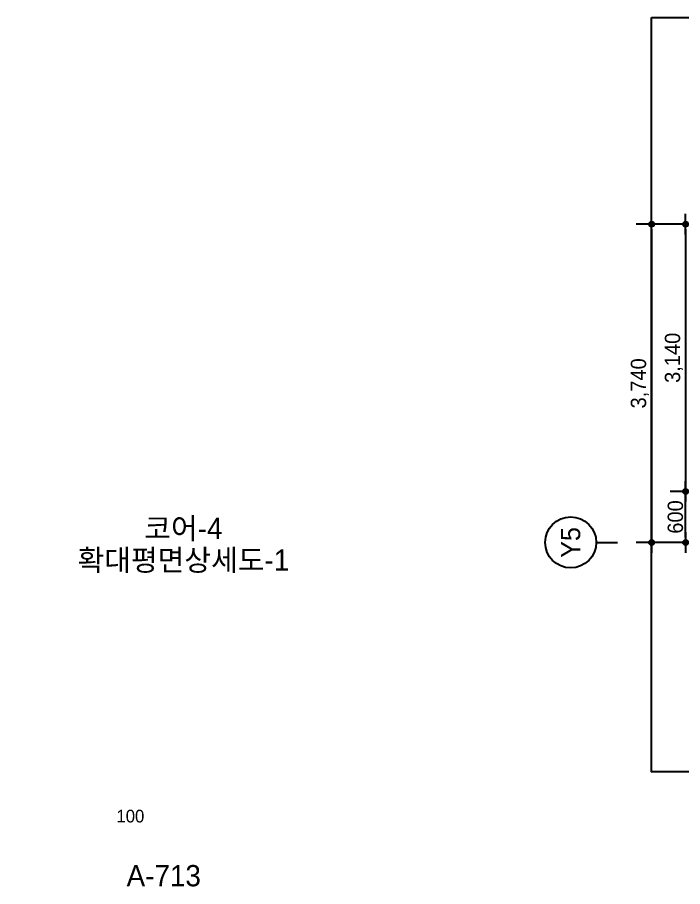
# Model space of a CAD drawing. Header units: millimetres. Extents: x 252711992 to 505989238, y 504776675 to 1009617600.
# Drawn here: x 253378242 to 253386057, y 504804919 to 504815132 of the extents above; entities that cross this region are included whole.
import ezdxf
from ezdxf.enums import TextEntityAlignment as Align
from ezdxf.xclip import XClip

# ---------------------------------------------------------------- set-up
doc = ezdxf.new("R2010")
doc.units = ezdxf.units.MM
doc.header["$XCLIPFRAME"] = 0
for name, color, linetype in [('$ZCDB_AUDIT_GENERATED_600D18', 7, 'Continuous'), ('4A.TEC ELE 4', 9, 'Continuous'), ('4A.TEC FORM-TEXT', 3, 'Continuous'), ('4A.TEC TEXT 2', 3, 'Continuous'), ('4A.TEC 벽체 3', 4, 'Continuous'), ('4A.TEC 벽체 4', 7, 'Continuous'), ('4A.TEC 심볼', 7, 'Continuous')]:
    doc.layers.add(name, color=color, linetype=linetype)
doc.layers.add('DEFPOINT', color=135, linetype='Continuous', plot=False)
doc.styles.add('GHS', font='malgun.ttf')
doc.styles.add('나눔고딕', font='')
doc.styles.add('돋움', font='')
doc.styles.add('울릉도L', font='')
doc.styles.get('나눔고딕').set_extended_font_data('Dotum')
doc.styles.get('돋움').set_extended_font_data('Dotum')
doc.styles.get('울릉도L').set_extended_font_data('Dotum')
doc.dimstyles.new('DIM_600(외부치수)', dxfattribs={"dimscale": 400, "dimtxt": 3.3, "dimasz": 1, "dimexe": 2, "dimexo": 2, "dimgap": 1, "dimtad": 1, "dimdec": 0, "dimdsep": 46, "dimlunit": 6, "dimtxsty": '나눔고딕', "dimblk1": 'DIMDOT', "dimblk2": 'DIMDOT', "dimsah": 1, "dimcen": 2.5, "dimdle": 1.5, "dimclrd": 8, "dimclre": 8, "dimclrt": 3, "dimadec": 0, "dimazin": 0, "dimtfac": 1, "dimtdec": 0, "dimtix": 1, "dimtmove": 2, "dimatfit": 3, "dimldrblk": 'DIMDOT', "dimfxl": 1, "dimtvp": 1, "dimtolj": 1, "dimtzin": 0, "dimarcsym": 0})

# ---------------------------------------------------------------- blocks, each defined once
blk = doc.blocks.new('ccs122')
at = {"layer": '4A.TEC 심볼'}
blk.add_line((0, 8), (0, 3), dxfattribs=at)
blk.add_circle((0, 14), 6, dxfattribs=at)
at = {"layer": '4A.TEC TEXT 2', "color": 3, "style": 'GHS'}
blk.add_attdef('NO', text='', height=4.5, dxfattribs=at).set_placement((-0.01, 14.02), align=Align.MIDDLE_CENTER)
blk = doc.blocks.new('DIMDOT')
at = {"color": 0}
blk.add_line((-2, 0), (2, 0), dxfattribs=at)
for radius in [0.5, 0.25]:
    blk.add_circle((0, 0), radius, dxfattribs=at)
blk = doc.blocks.new('*D487')
at = {"layer": '$ZCDB_AUDIT_GENERATED_600D18', "color": 8, "lineweight": -2, "transparency": 16777216}
for p, q in [((253386713, 504812702), (253385513, 504812702)), ((253385693, 504812642), (253385693, 504809022)), ((253386713, 504808962), (253385513, 504808962))]:
    blk.add_line(p, q, dxfattribs=at)
at = {"layer": 'Defpoints', "color": 0, "transparency": 16777216}
for p in [(253386893, 504812702, 0), (253385693, 504808962), (253386893, 504808962, 0)]:
    blk.add_point(p, dxfattribs=at)
at = {"layer": '$ZCDB_AUDIT_GENERATED_600D18', "color": 8, "lineweight": -2, "transparency": 16777216, "xscale": 60, "yscale": 60, "zscale": 60}
for p, rotation in [((253385693, 504812702), 90), ((253385693, 504808962), 270)]:
    blk.add_blockref('DIMDOT', p, dxfattribs=dict(at, rotation=rotation))
at = {"layer": '$ZCDB_AUDIT_GENERATED_600D18', "color": 3, "transparency": 16777216, "insert": (253385555, 504810832), "char_height": 180, "attachment_point": 5, "rotation": 90, "style": '나눔고딕'}
blk.add_mtext('\\A1;3,740', dxfattribs=at)
blk = doc.blocks.new('*D488')
at = {"layer": '$ZCDB_AUDIT_GENERATED_600D18', "color": 8, "lineweight": -2, "transparency": 16777216}
for p, q in [((253386713, 504809562), (253385913, 504809562)), ((253386093, 504809022), (253386093, 504809502)), ((253386713, 504808962), (253385913, 504808962))]:
    blk.add_line(p, q, dxfattribs=at)
at = {"layer": 'Defpoints', "color": 0, "transparency": 16777216}
for p in [(253386093, 504809562), (253386893, 504809562, 0), (253386893, 504808962, 0)]:
    blk.add_point(p, dxfattribs=at)
at = {"layer": '$ZCDB_AUDIT_GENERATED_600D18', "color": 8, "lineweight": -2, "transparency": 16777216, "xscale": 60, "yscale": 60, "zscale": 60}
for p, rotation in [((253386093, 504809562), 90), ((253386093, 504808962), 270)]:
    blk.add_blockref('DIMDOT', p, dxfattribs=dict(at, rotation=rotation))
at = {"layer": '$ZCDB_AUDIT_GENERATED_600D18', "color": 3, "transparency": 16777216, "insert": (253385973, 504809262), "char_height": 180, "attachment_point": 5, "rotation": 90, "style": '나눔고딕'}
blk.add_mtext('\\A1;600', dxfattribs=at)
blk = doc.blocks.new('*D492')
at = {"layer": '$ZCDB_AUDIT_GENERATED_600D18', "color": 8, "lineweight": -2, "transparency": 16777216}
for p, q in [((253386713, 504812702), (253385913, 504812702)), ((253386093, 504812642), (253386093, 504809622)), ((253386713, 504809562), (253385913, 504809562))]:
    blk.add_line(p, q, dxfattribs=at)
at = {"layer": 'Defpoints', "color": 0, "transparency": 16777216}
for p in [(253386893, 504812702, 0), (253386093, 504809562), (253386893, 504809562, 0)]:
    blk.add_point(p, dxfattribs=at)
at = {"layer": '$ZCDB_AUDIT_GENERATED_600D18', "color": 8, "lineweight": -2, "transparency": 16777216, "xscale": 60, "yscale": 60, "zscale": 60}
for p, rotation in [((253386093, 504812702), 90), ((253386093, 504809562), 270)]:
    blk.add_blockref('DIMDOT', p, dxfattribs=dict(at, rotation=rotation))
at = {"layer": '$ZCDB_AUDIT_GENERATED_600D18', "color": 3, "transparency": 16777216, "insert": (253385955, 504811132), "char_height": 180, "attachment_point": 5, "rotation": 90, "style": '나눔고딕'}
blk.add_mtext('\\A1;3,140', dxfattribs=at)
blk = doc.blocks.new('A$C092cc5a8')
at = {"layer": '4A.TEC 벽체 3', "elevation": 0, "flags": 128}
blk.add_lwpolyline([(15755, 4096), (37755, 4096)], dxfattribs=at)
at = {"layer": '4A.TEC 벽체 4', "color": 251, "lineweight": 0, "ltscale": 15, "elevation": 0}
for points in [[(15630, 3971), (37880, 3971)], [(15505, 3846), (38005, 3846)]]:
    blk.add_lwpolyline(points, dxfattribs=at)

msp = doc.modelspace()

# ---------------------------------------------------------------- linework, layer by layer
at = {"layer": 'DEFPOINT', "elevation": 3333.33}
msp.add_lwpolyline([(253385692.67, 504815132.16), (253401403.05, 504815132.16), (253401403.05, 504806267.16), (253385692.67, 504806267.16)], close=True, dxfattribs=at)

# ---------------------------------------------------------------- block references
at = {"layer": '4A.TEC ELE 4'}
ref = msp.add_blockref('A$C092cc5a8', (253359093.55, 504804466.28, -3332.43), dxfattribs=at)
XClip(ref).set_block_clipping_path([(3899.121032089, 3000.882517755), (17209.5015471876, 9465.8825165629)])
at = {"layer": '4A.TEC 심볼'}
ref = msp.add_blockref('ccs122', (253385442.67, 504808963.18, -4999.55), dxfattribs=dict(at, xscale=49.99999977496833, yscale=49.99999977496833, zscale=49.99999977496833, rotation=90))
ref.add_attrib('NO', 'Y5', dxfattribs={"layer": '0', "color": 3, "height": 225, "rotation": 90, "style": '울릉도L'}).set_placement((253384741.77, 504808962.87, -4999.55), align=Align.MIDDLE_CENTER)

# ---------------------------------------------------------------- texts
at = {"layer": '4A.TEC FORM-TEXT', "style": '돋움'}
msp.add_text('A-713', height=250, dxfattribs=at).set_placement((253379961, 504804922.22, 3333.33), align=Align.CENTER)
at = {"layer": '4A.TEC TEXT 2', "style": '나눔고딕'}
for s, height, p in [('코어-4', 250, (253380191.89, 504809003.72, 3333.33)), ('확대평면상세도-1', 250, (253380191.89, 504808629.83, 3333.33)), ('100', 150, (253379569.02, 504805672.21, 3333.33))]:
    msp.add_text(s, height=height, dxfattribs=at).set_placement(p, align=Align.CENTER)

# ---------------------------------------------------------------- dimensions: what is measured, and where the dimension line sits
at = {"layer": '$ZCDB_AUDIT_GENERATED_600D18'}
for base, p1, p2, angle, picture, middle in [((253385692.67, 504808962.14, -4999.55), (253386892.67, 504812702.14, -4999.55), (253386892.67, 504808962.14, -4999.55), 270, '*D487', (253385555.21, 504810832.14, -4999.55)), ((253386092.67, 504809562.14, -4999.55), (253386892.67, 504812702.14, -4999.55), (253386892.67, 504809562.14, -4999.55), 270, '*D492', (253385955.21, 504811132.14, -4999.55)), ((253386092.67, 504809562.14, -4999.55), (253386892.67, 504808962.14, -4999.55), (253386892.67, 504809562.14, -4999.55), 90, '*D488', (253385972.55, 504809262.14, -4999.55))]:
    dim = msp.add_linear_dim(base=base, p1=p1, p2=p2, angle=angle, dimstyle='DIM_600(외부치수)', override={"dimscale": 300, "dimtxt": 0.6, "dimasz": 0.2, "dimexe": 0.6, "dimexo": 0.6, "dimgap": 0.1, "dimdec": 1, "dimblk1": 'DIMDOT', "dimblk2": 'DIMDOT', "dimdle": 0.5}, dxfattribs=at)
    dim.commit()
    dim.dimension.update_dxf_attribs({"geometry": picture, "text_midpoint": middle})

doc.saveas('drawing.dxf')
